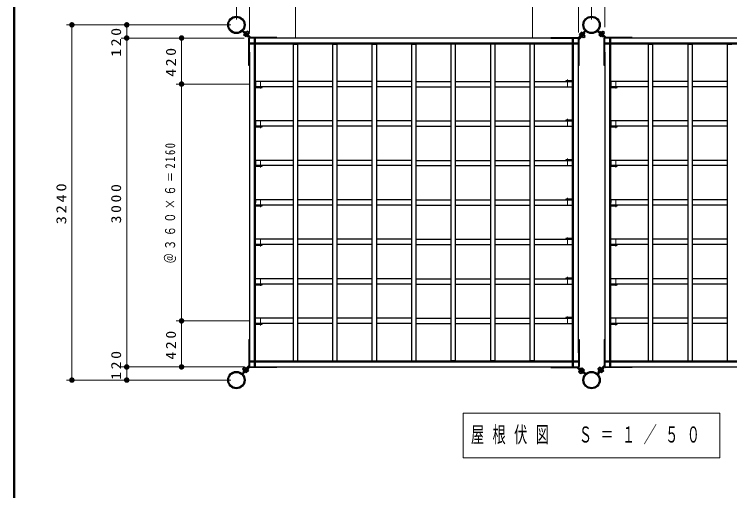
# Model space of a CAD drawing. Units: millimetres on the paper, scale 1:50. Extents: x -365 to 10, y -38 to 257.
# Drawn here: x -365 to -234.5, y 126.1 to 213 of the extents above; entities that cross this region are included whole.
import ezdxf

# ---------------------------------------------------------------- set-up
doc = ezdxf.new("R2010")
doc.units = ezdxf.units.MM
doc.linetypes.add('USER2', pattern=[6, 3, -1, 1, -1])
doc.layers.add('LY_1', color=7, linetype='Continuous', lineweight=25)
doc.layers.add('LY_2', color=7, linetype='Continuous', lineweight=13)
doc.styles.add('ＭＳ ゴシック', font='')
doc.styles.get('ＭＳ ゴシック').set_extended_font_data('MS Gothic')

# ---------------------------------------------------------------- blocks, each defined once
blk = doc.blocks.new('filled_dot')
at = {"color": 0, "linetype": 'Continuous', "lineweight": -2, "const_width": 1.25}
blk.add_lwpolyline([(-0.625, 0, 1), (0.625, 0, 1)], format="xyb", close=True, dxfattribs=at)

msp = doc.modelspace()

# ---------------------------------------------------------------- linework, layer by layer
at = {"layer": 'LY_1', "lineweight": 13}
for p, q in [((-324.491, 212.114), (-324.491, 251.099)), ((-324.491, 212.114), (-324.491, 242.114)), ((-259.691, 212.114), (-259.691, 242.114)), ((-259.691, 212.114), (-259.691, 242.114)), ((-322.091, 210.695), (-322.091, 232.114)), ((-262.091, 209.714), (-262.091, 232.114)), ((-257.291, 210.695), (-257.291, 232.114)), ((-322.091, 209.714), (-322.091, 222.114)), ((-313.691, 208.614), (-313.691, 222.114)), ((-270.491, 208.614), (-270.491, 222.114)), ((-262.091, 209.714), (-262.091, 222.114)), ((-325.491, 211.114), (-355.491, 211.114)), ((-354.491, 146.314), (-354.491, 211.114)), ((-344.491, 205.193), (-344.491, 211.114)), ((-324.072, 208.714), (-345.491, 208.714)), ((-344.491, 148.714), (-344.491, 208.714)), ((-323.091, 208.714), (-335.491, 208.714)), ((-334.491, 200.314), (-334.491, 208.714)), ((-321.991, 200.314), (-335.491, 200.314)), ((-334.491, 157.114), (-334.491, 200.314)), ((-321.991, 157.114), (-335.491, 157.114)), ((-334.491, 148.714), (-334.491, 157.114)), ((-344.491, 146.314), (-344.491, 152.203)), ((-324.072, 148.714), (-345.491, 148.714)), ((-323.091, 148.714), (-335.491, 148.714)), ((-325.491, 146.314), (-355.491, 146.314)), ((-283.091, 140.28), (-283.091, 132.147)), ((-236.291, 140.28), (-283.091, 140.28)), ((-236.291, 132.147), (-236.291, 140.28)), ((-283.091, 132.147), (-236.291, 132.147))]:
    msp.add_line(p, q, dxfattribs=at)
at = {"layer": 'LY_1'}
for p, q in [((-323.439, 209.934), (-322.367, 208.862)), ((-323.312, 210.062), (-322.083, 208.834)), ((-323.034, 209.439), (-323.175, 209.298)), ((-322.779, 208.902), (-323.175, 209.298)), ((-322.949, 209.354), (-323.091, 209.213)), ((-323.003, 209.498), (-323.048, 209.453)), ((-322.624, 209.029), (-323.048, 209.453)), ((-323.017, 209.767), (-322.89, 209.894)), ((-322.89, 209.894), (-321.829, 208.834)), ((-322.723, 209.128), (-322.864, 208.986)), ((-322.638, 209.043), (-322.779, 208.902)), ((-322.748, 209.753), (-322.703, 209.798)), ((-322.279, 209.374), (-322.703, 209.798)), ((-322.689, 209.784), (-322.505, 209.968)), ((-322.579, 209.074), (-322.624, 209.029)), ((-322.604, 209.699), (-322.384, 209.92)), ((-322.109, 209.572), (-322.505, 209.968)), ((-322.157, 209.694), (-322.384, 209.92)), ((-322.378, 209.473), (-322.157, 209.694)), ((-322.367, 208.862), (-322.239, 208.989)), ((-322.324, 209.329), (-322.279, 209.374)), ((-322.293, 209.388), (-322.109, 209.572)), ((-317.091, 208.834), (-322.031, 208.834)), ((-317.091, 208.834), (-317.091, 208.714)), ((-267.091, 208.714), (-267.091, 208.834)), ((-267.091, 208.834), (-262.151, 208.834)), ((-260.743, 209.934), (-261.971, 208.706)), ((-260.91, 209.513), (-261.971, 208.452)), ((-260.87, 210.062), (-261.942, 208.989)), ((-261.942, 208.989), (-261.815, 208.862)), ((-261.903, 209.402), (-261.507, 209.798)), ((-261.761, 209.261), (-261.903, 209.402)), ((-261.676, 209.346), (-261.818, 209.487)), ((-261.775, 209.247), (-261.351, 209.671)), ((-261.73, 209.201), (-261.775, 209.247)), ((-261.45, 209.572), (-261.592, 209.713)), ((-261.365, 209.657), (-261.507, 209.798)), ((-261.476, 208.947), (-261.43, 208.902)), ((-261.43, 208.902), (-261.006, 209.326)), ((-261.416, 208.916), (-261.232, 208.732)), ((-261.306, 209.626), (-261.351, 209.671)), ((-261.331, 209.001), (-261.111, 208.78)), ((-261.232, 208.732), (-260.836, 209.128)), ((-261.111, 208.78), (-260.884, 209.006)), ((-261.105, 209.227), (-260.884, 209.006)), ((-261.051, 209.371), (-261.006, 209.326)), ((-261.037, 209.64), (-260.91, 209.513)), ((-261.02, 209.312), (-260.836, 209.128)), ((-258.639, 209.934), (-257.567, 208.862)), ((-258.512, 210.062), (-257.283, 208.834)), ((-258.234, 209.439), (-258.375, 209.298)), ((-257.979, 208.902), (-258.375, 209.298)), ((-258.149, 209.354), (-258.291, 209.213)), ((-258.203, 209.498), (-258.248, 209.453)), ((-257.824, 209.029), (-258.248, 209.453)), ((-258.217, 209.767), (-258.09, 209.894)), ((-258.09, 209.894), (-257.029, 208.834)), ((-257.923, 209.128), (-258.064, 208.986)), ((-257.838, 209.043), (-257.979, 208.902)), ((-257.948, 209.753), (-257.903, 209.798)), ((-257.479, 209.374), (-257.903, 209.798)), ((-257.889, 209.784), (-257.705, 209.968)), ((-257.779, 209.074), (-257.824, 209.029)), ((-257.804, 209.699), (-257.584, 209.92)), ((-257.309, 209.572), (-257.705, 209.968)), ((-257.357, 209.694), (-257.584, 209.92)), ((-257.578, 209.473), (-257.357, 209.694)), ((-257.567, 208.862), (-257.439, 208.989)), ((-257.524, 209.329), (-257.479, 209.374)), ((-257.493, 209.388), (-257.309, 209.572)), ((-252.291, 208.834), (-257.231, 208.834)), ((-252.291, 208.834), (-252.291, 208.714)), ((-322.211, 203.714), (-322.211, 208.714)), ((-317.091, 208.714), (-322.091, 208.714)), ((-322.091, 203.714), (-322.091, 208.714)), ((-264.691, 208.714), (-319.491, 208.714)), ((-267.091, 208.714), (-262.091, 208.714)), ((-262.091, 203.714), (-262.091, 208.714)), ((-261.971, 203.714), (-261.971, 208.654)), ((-257.411, 203.714), (-257.411, 208.714)), ((-252.291, 208.714), (-257.291, 208.714)), ((-257.291, 203.714), (-257.291, 208.714)), ((-199.891, 208.714), (-254.691, 208.714)), ((-322.091, 206.114), (-322.091, 148.714)), ((-262.091, 151.314), (-262.091, 206.114)), ((-257.291, 206.114), (-257.291, 148.714)), ((-322.091, 203.714), (-322.211, 203.714)), ((-261.971, 203.714), (-262.091, 203.714)), ((-257.291, 203.714), (-257.411, 203.714)), ((-322.211, 153.714), (-322.091, 153.714)), ((-322.211, 153.714), (-322.211, 148.774)), ((-262.091, 153.714), (-261.971, 153.714)), ((-262.091, 153.714), (-262.091, 148.714)), ((-261.971, 153.714), (-261.971, 148.774)), ((-257.411, 153.714), (-257.291, 153.714)), ((-257.411, 153.714), (-257.411, 148.774)), ((-323.272, 147.915), (-322.211, 148.975)), ((-258.472, 147.915), (-257.411, 148.975)), ((-323.439, 147.493), (-322.211, 148.721)), ((-322.949, 148.695), (-323.345, 148.299)), ((-323.161, 148.115), (-323.345, 148.299)), ((-323.312, 147.365), (-322.239, 148.438)), ((-323.071, 148.647), (-323.297, 148.421)), ((-323.076, 148.2), (-323.297, 148.421)), ((-323.144, 147.787), (-323.272, 147.915)), ((-322.751, 148.525), (-323.175, 148.101)), ((-323.13, 148.056), (-323.175, 148.101)), ((-322.85, 148.426), (-323.071, 148.647)), ((-322.765, 148.511), (-322.949, 148.695)), ((-322.876, 147.801), (-322.83, 147.756)), ((-322.406, 148.18), (-322.83, 147.756)), ((-322.816, 147.77), (-322.675, 147.629)), ((-322.706, 148.48), (-322.751, 148.525)), ((-322.731, 147.855), (-322.59, 147.714)), ((-322.279, 148.025), (-322.675, 147.629)), ((-322.505, 148.081), (-322.364, 147.94)), ((-322.451, 148.226), (-322.406, 148.18)), ((-322.42, 148.166), (-322.279, 148.025)), ((-322.239, 148.438), (-322.367, 148.565)), ((-322.091, 148.714), (-264.691, 148.714)), ((-317.091, 148.594), (-322.031, 148.594)), ((-317.091, 148.714), (-317.091, 148.594)), ((-267.091, 148.594), (-267.091, 148.714)), ((-267.091, 148.714), (-262.091, 148.714)), ((-267.091, 148.594), (-262.151, 148.594)), ((-261.292, 147.533), (-262.353, 148.594)), ((-260.87, 147.365), (-262.098, 148.594)), ((-261.889, 148.039), (-262.072, 147.855)), ((-262.072, 147.855), (-261.676, 147.459)), ((-261.804, 147.954), (-262.024, 147.734)), ((-262.024, 147.734), (-261.798, 147.507)), ((-261.815, 148.565), (-261.942, 148.438)), ((-261.857, 148.098), (-261.903, 148.053)), ((-261.903, 148.053), (-261.478, 147.629)), ((-260.743, 147.493), (-261.815, 148.565)), ((-261.577, 147.728), (-261.798, 147.507)), ((-261.493, 147.643), (-261.676, 147.459)), ((-261.603, 148.353), (-261.558, 148.398)), ((-261.558, 148.398), (-261.133, 147.974)), ((-261.543, 148.384), (-261.402, 148.525)), ((-261.433, 147.674), (-261.478, 147.629)), ((-261.459, 148.299), (-261.317, 148.441)), ((-261.402, 148.525), (-261.006, 148.129)), ((-261.164, 147.66), (-261.292, 147.533)), ((-261.232, 148.073), (-261.091, 148.214)), ((-261.179, 147.929), (-261.133, 147.974)), ((-261.147, 147.988), (-261.006, 148.129)), ((-258.639, 147.493), (-257.411, 148.721)), ((-258.149, 148.695), (-258.545, 148.299)), ((-258.361, 148.115), (-258.545, 148.299)), ((-258.512, 147.365), (-257.439, 148.438)), ((-258.271, 148.647), (-258.497, 148.421)), ((-258.276, 148.2), (-258.497, 148.421)), ((-258.344, 147.787), (-258.472, 147.915)), ((-257.951, 148.525), (-258.375, 148.101)), ((-258.33, 148.056), (-258.375, 148.101)), ((-258.05, 148.426), (-258.271, 148.647)), ((-257.965, 148.511), (-258.149, 148.695)), ((-258.076, 147.801), (-258.03, 147.756)), ((-257.606, 148.18), (-258.03, 147.756)), ((-258.016, 147.77), (-257.875, 147.629)), ((-257.906, 148.48), (-257.951, 148.525)), ((-257.931, 147.855), (-257.79, 147.714)), ((-257.479, 148.025), (-257.875, 147.629)), ((-257.705, 148.081), (-257.564, 147.94)), ((-257.651, 148.226), (-257.606, 148.18)), ((-257.62, 148.166), (-257.479, 148.025)), ((-257.439, 148.438), (-257.567, 148.565)), ((-257.291, 148.714), (-199.891, 148.714)), ((-252.291, 148.594), (-257.231, 148.594)), ((-252.291, 148.714), (-252.291, 148.594))]:
    msp.add_line(p, q, dxfattribs=at)
at = {"layer": 'LY_1', "color": 140, "lineweight": 50}
for p, q in [((-262.091, 207.714), (-322.091, 207.714)), ((-321.091, 208.714), (-321.091, 148.714)), ((-263.091, 148.714), (-263.091, 208.714)), ((-197.291, 207.714), (-257.291, 207.714)), ((-256.291, 208.714), (-256.291, 148.714)), ((-322.091, 149.714), (-262.091, 149.714)), ((-257.291, 149.714), (-197.291, 149.714))]:
    msp.add_line(p, q, dxfattribs=at)
at = {"layer": 'LY_1', "color": 40}
for p, q in [((-314.091, 207.614), (-313.291, 207.614)), ((-314.091, 149.814), (-314.091, 207.614)), ((-313.291, 149.814), (-313.291, 207.614)), ((-306.891, 207.614), (-306.091, 207.614)), ((-306.891, 149.814), (-306.891, 207.614)), ((-306.091, 149.814), (-306.091, 207.614)), ((-299.691, 207.614), (-298.891, 207.614)), ((-299.691, 149.814), (-299.691, 207.614)), ((-298.891, 149.814), (-298.891, 207.614)), ((-292.491, 149.814), (-292.491, 207.614)), ((-292.491, 207.614), (-291.691, 207.614)), ((-291.691, 149.814), (-291.691, 207.614)), ((-285.291, 149.814), (-285.291, 207.614)), ((-284.491, 207.614), (-285.291, 207.614)), ((-284.491, 149.814), (-284.491, 207.614)), ((-278.091, 149.814), (-278.091, 207.614)), ((-277.291, 207.614), (-278.091, 207.614)), ((-277.291, 149.814), (-277.291, 207.614)), ((-270.891, 149.814), (-270.891, 207.614)), ((-270.091, 207.614), (-270.891, 207.614)), ((-270.091, 149.814), (-270.091, 207.614)), ((-249.291, 207.614), (-248.491, 207.614)), ((-249.291, 149.814), (-249.291, 207.614)), ((-248.491, 149.814), (-248.491, 207.614)), ((-242.091, 207.614), (-241.291, 207.614)), ((-242.091, 149.814), (-242.091, 207.614)), ((-241.291, 149.814), (-241.291, 207.614)), ((-234.891, 207.614), (-234.091, 207.614)), ((-234.891, 149.814), (-234.891, 207.614)), ((-321.091, 199.714), (-319.791, 199.714)), ((-320.991, 200.794), (-320.991, 199.834)), ((-314.091, 200.794), (-320.991, 200.794)), ((-314.091, 199.834), (-320.991, 199.834)), ((-319.791, 199.714), (-319.791, 199.834)), ((-306.891, 200.794), (-313.291, 200.794)), ((-306.891, 199.834), (-313.291, 199.834)), ((-299.691, 200.794), (-306.091, 200.794)), ((-299.691, 199.834), (-306.091, 199.834)), ((-292.491, 200.794), (-298.891, 200.794)), ((-292.491, 199.834), (-298.891, 199.834)), ((-291.691, 200.794), (-285.291, 200.794)), ((-291.691, 199.834), (-285.291, 199.834)), ((-284.491, 200.794), (-278.091, 200.794)), ((-284.491, 199.834), (-278.091, 199.834)), ((-277.291, 200.794), (-270.891, 200.794)), ((-277.291, 199.834), (-270.891, 199.834)), ((-270.091, 200.794), (-263.191, 200.794)), ((-270.091, 199.834), (-263.191, 199.834)), ((-264.391, 200.914), (-264.391, 200.794)), ((-263.091, 200.914), (-264.391, 200.914)), ((-263.191, 200.794), (-263.191, 199.834)), ((-256.291, 199.714), (-254.991, 199.714)), ((-256.191, 200.794), (-256.191, 199.834)), ((-249.291, 200.794), (-256.191, 200.794)), ((-249.291, 199.834), (-256.191, 199.834)), ((-254.991, 199.714), (-254.991, 199.834)), ((-242.091, 200.794), (-248.491, 200.794)), ((-242.091, 199.834), (-248.491, 199.834)), ((-234.891, 200.794), (-241.291, 200.794)), ((-234.891, 199.834), (-241.291, 199.834)), ((-320.991, 193.594), (-320.991, 192.634)), ((-314.091, 193.594), (-320.991, 193.594)), ((-306.891, 193.594), (-313.291, 193.594)), ((-299.691, 193.594), (-306.091, 193.594)), ((-292.491, 193.594), (-298.891, 193.594)), ((-291.691, 193.594), (-285.291, 193.594)), ((-284.491, 193.594), (-278.091, 193.594)), ((-277.291, 193.594), (-270.891, 193.594)), ((-270.091, 193.594), (-263.191, 193.594)), ((-264.391, 193.714), (-264.391, 193.594)), ((-263.091, 193.714), (-264.391, 193.714)), ((-263.191, 193.594), (-263.191, 192.634)), ((-256.191, 193.594), (-256.191, 192.634)), ((-249.291, 193.594), (-256.191, 193.594)), ((-242.091, 193.594), (-248.491, 193.594)), ((-234.891, 193.594), (-241.291, 193.594)), ((-321.091, 192.514), (-319.791, 192.514)), ((-314.091, 192.634), (-320.991, 192.634)), ((-319.791, 192.514), (-319.791, 192.634)), ((-306.891, 192.634), (-313.291, 192.634)), ((-299.691, 192.634), (-306.091, 192.634)), ((-292.491, 192.634), (-298.891, 192.634)), ((-291.691, 192.634), (-285.291, 192.634)), ((-284.491, 192.634), (-278.091, 192.634)), ((-277.291, 192.634), (-270.891, 192.634)), ((-270.091, 192.634), (-263.191, 192.634)), ((-256.291, 192.514), (-254.991, 192.514)), ((-249.291, 192.634), (-256.191, 192.634)), ((-254.991, 192.514), (-254.991, 192.634)), ((-242.091, 192.634), (-248.491, 192.634)), ((-234.891, 192.634), (-241.291, 192.634)), ((-320.991, 186.394), (-320.991, 185.434)), ((-314.091, 186.394), (-320.991, 186.394)), ((-314.091, 185.434), (-320.991, 185.434)), ((-319.791, 185.314), (-319.791, 185.434)), ((-306.891, 186.394), (-313.291, 186.394)), ((-306.891, 185.434), (-313.291, 185.434)), ((-299.691, 186.394), (-306.091, 186.394)), ((-299.691, 185.434), (-306.091, 185.434)), ((-292.491, 186.394), (-298.891, 186.394)), ((-292.491, 185.434), (-298.891, 185.434)), ((-291.691, 186.394), (-285.291, 186.394)), ((-291.691, 185.434), (-285.291, 185.434)), ((-284.491, 186.394), (-278.091, 186.394)), ((-284.491, 185.434), (-278.091, 185.434)), ((-277.291, 186.394), (-270.891, 186.394)), ((-277.291, 185.434), (-270.891, 185.434)), ((-270.091, 186.394), (-263.191, 186.394)), ((-270.091, 185.434), (-263.191, 185.434)), ((-264.391, 186.514), (-264.391, 186.394)), ((-263.091, 186.514), (-264.391, 186.514)), ((-263.191, 186.394), (-263.191, 185.434)), ((-256.191, 186.394), (-256.191, 185.434)), ((-249.291, 186.394), (-256.191, 186.394)), ((-249.291, 185.434), (-256.191, 185.434)), ((-254.991, 185.314), (-254.991, 185.434)), ((-242.091, 186.394), (-248.491, 186.394)), ((-242.091, 185.434), (-248.491, 185.434)), ((-234.891, 186.394), (-241.291, 186.394)), ((-234.891, 185.434), (-241.291, 185.434)), ((-321.091, 185.314), (-319.791, 185.314)), ((-256.291, 185.314), (-254.991, 185.314)), ((-320.991, 179.194), (-320.991, 178.714)), ((-314.091, 179.194), (-320.991, 179.194)), ((-306.891, 179.194), (-313.291, 179.194)), ((-299.691, 179.194), (-306.091, 179.194)), ((-292.491, 179.194), (-298.891, 179.194)), ((-291.691, 179.194), (-285.291, 179.194)), ((-284.491, 179.194), (-278.091, 179.194)), ((-277.291, 179.194), (-270.891, 179.194)), ((-270.091, 179.194), (-263.191, 179.194)), ((-264.391, 179.314), (-264.391, 179.194)), ((-263.091, 179.314), (-264.391, 179.314)), ((-263.191, 179.194), (-263.191, 178.714)), ((-256.191, 179.194), (-256.191, 178.714)), ((-249.291, 179.194), (-256.191, 179.194)), ((-242.091, 179.194), (-248.491, 179.194)), ((-234.891, 179.194), (-241.291, 179.194)), ((-321.091, 178.114), (-319.791, 178.114)), ((-320.991, 178.234), (-320.991, 178.714)), ((-314.091, 178.234), (-320.991, 178.234)), ((-319.791, 178.114), (-319.791, 178.234)), ((-306.891, 178.234), (-313.291, 178.234)), ((-299.691, 178.234), (-306.091, 178.234)), ((-292.491, 178.234), (-298.891, 178.234)), ((-291.691, 178.234), (-285.291, 178.234)), ((-284.491, 178.234), (-278.091, 178.234)), ((-277.291, 178.234), (-270.891, 178.234)), ((-270.091, 178.234), (-263.191, 178.234)), ((-263.191, 178.234), (-263.191, 178.714)), ((-256.291, 178.114), (-254.991, 178.114)), ((-256.191, 178.234), (-256.191, 178.714)), ((-249.291, 178.234), (-256.191, 178.234)), ((-254.991, 178.114), (-254.991, 178.234)), ((-242.091, 178.234), (-248.491, 178.234)), ((-234.891, 178.234), (-241.291, 178.234)), ((-320.991, 171.034), (-320.991, 171.994)), ((-314.091, 171.994), (-320.991, 171.994)), ((-314.091, 171.034), (-320.991, 171.034)), ((-319.791, 170.914), (-319.791, 171.034)), ((-306.891, 171.994), (-313.291, 171.994)), ((-306.891, 171.034), (-313.291, 171.034)), ((-299.691, 171.994), (-306.091, 171.994)), ((-299.691, 171.034), (-306.091, 171.034)), ((-292.491, 171.994), (-298.891, 171.994)), ((-292.491, 171.034), (-298.891, 171.034)), ((-291.691, 171.994), (-285.291, 171.994)), ((-291.691, 171.034), (-285.291, 171.034)), ((-284.491, 171.994), (-278.091, 171.994)), ((-284.491, 171.034), (-278.091, 171.034)), ((-277.291, 171.994), (-270.891, 171.994)), ((-277.291, 171.034), (-270.891, 171.034)), ((-270.091, 171.994), (-263.191, 171.994)), ((-270.091, 171.034), (-263.191, 171.074)), ((-264.391, 172.114), (-264.391, 171.994)), ((-263.091, 172.114), (-264.391, 172.114)), ((-263.191, 171.074), (-263.191, 171.994)), ((-256.191, 171.034), (-256.191, 171.994)), ((-249.291, 171.994), (-256.191, 171.994)), ((-249.291, 171.034), (-256.191, 171.034)), ((-254.991, 170.914), (-254.991, 171.034)), ((-242.091, 171.994), (-248.491, 171.994)), ((-242.091, 171.034), (-248.491, 171.034)), ((-234.891, 171.994), (-241.291, 171.994)), ((-234.891, 171.034), (-241.291, 171.034)), ((-321.091, 170.914), (-319.791, 170.914)), ((-256.291, 170.914), (-254.991, 170.914)), ((-320.991, 163.834), (-320.991, 164.794)), ((-314.091, 164.794), (-320.991, 164.794)), ((-306.891, 164.794), (-313.291, 164.794)), ((-299.691, 164.794), (-306.091, 164.794)), ((-292.491, 164.794), (-298.891, 164.794)), ((-291.691, 164.794), (-285.291, 164.794)), ((-284.491, 164.794), (-278.091, 164.794)), ((-277.291, 164.794), (-270.891, 164.794)), ((-270.091, 164.794), (-263.191, 164.794)), ((-264.391, 164.914), (-264.391, 164.794)), ((-263.091, 164.914), (-264.391, 164.914)), ((-263.191, 163.834), (-263.191, 164.794)), ((-256.191, 163.834), (-256.191, 164.794)), ((-249.291, 164.794), (-256.191, 164.794)), ((-242.091, 164.794), (-248.491, 164.794)), ((-234.891, 164.794), (-241.291, 164.794)), ((-321.091, 163.714), (-319.791, 163.714)), ((-314.091, 163.834), (-320.991, 163.834)), ((-319.791, 163.714), (-319.791, 163.834)), ((-306.891, 163.834), (-313.291, 163.834)), ((-299.691, 163.834), (-306.091, 163.834)), ((-292.491, 163.834), (-298.891, 163.834)), ((-291.691, 163.834), (-285.291, 163.834)), ((-284.491, 163.834), (-278.091, 163.834)), ((-277.291, 163.834), (-270.891, 163.834)), ((-270.091, 163.834), (-263.191, 163.834)), ((-256.291, 163.714), (-254.991, 163.714)), ((-249.291, 163.834), (-256.191, 163.834)), ((-254.991, 163.714), (-254.991, 163.834)), ((-242.091, 163.834), (-248.491, 163.834)), ((-234.891, 163.834), (-241.291, 163.834)), ((-320.991, 156.634), (-320.991, 157.594)), ((-314.091, 157.594), (-320.991, 157.594)), ((-314.091, 156.634), (-320.991, 156.634)), ((-319.791, 156.514), (-319.791, 156.634)), ((-306.891, 157.594), (-313.291, 157.594)), ((-306.891, 156.634), (-313.291, 156.634)), ((-299.691, 157.594), (-306.091, 157.594)), ((-299.691, 156.634), (-306.091, 156.634)), ((-292.491, 157.594), (-298.891, 157.594)), ((-292.491, 156.634), (-298.891, 156.634)), ((-291.691, 157.594), (-285.291, 157.594)), ((-291.691, 156.634), (-285.291, 156.634)), ((-284.491, 157.594), (-278.091, 157.594)), ((-284.491, 156.634), (-278.091, 156.634)), ((-277.291, 157.594), (-270.891, 157.594)), ((-277.291, 156.634), (-270.891, 156.634)), ((-270.091, 157.594), (-263.191, 157.594)), ((-270.091, 156.634), (-263.191, 156.634)), ((-264.391, 157.714), (-264.391, 157.594)), ((-263.091, 157.714), (-264.391, 157.714)), ((-263.191, 156.634), (-263.191, 157.594)), ((-256.191, 156.634), (-256.191, 157.594)), ((-249.291, 157.594), (-256.191, 157.594)), ((-249.291, 156.634), (-256.191, 156.634)), ((-254.991, 156.514), (-254.991, 156.634)), ((-242.091, 157.594), (-248.491, 157.594)), ((-242.091, 156.634), (-248.491, 156.634)), ((-234.891, 157.594), (-241.291, 157.594)), ((-234.891, 156.634), (-241.291, 156.634)), ((-321.091, 156.514), (-319.791, 156.514)), ((-256.291, 156.514), (-254.991, 156.514)), ((-314.091, 149.814), (-313.291, 149.814)), ((-306.891, 149.814), (-306.091, 149.814)), ((-299.691, 149.814), (-298.891, 149.814)), ((-292.491, 149.814), (-291.691, 149.814)), ((-284.491, 149.814), (-285.291, 149.814)), ((-277.291, 149.814), (-278.091, 149.814)), ((-270.091, 149.814), (-270.891, 149.814)), ((-249.291, 149.814), (-248.491, 149.814)), ((-242.091, 149.814), (-241.291, 149.814)), ((-234.891, 149.814), (-234.091, 149.814))]:
    msp.add_line(p, q, dxfattribs=at)
at = {"layer": 'LY_1', "color": 40, "linetype": 'USER2', "lineweight": 13}
for p, q in [((-264.091, 199.834), (-264.091, 201.14)), ((-320.091, 200.794), (-320.091, 199.487)), ((-255.291, 200.794), (-255.291, 199.487)), ((-320.091, 193.594), (-320.091, 192.287)), ((-264.091, 192.634), (-264.091, 193.94)), ((-255.291, 193.594), (-255.291, 192.287)), ((-264.091, 185.434), (-264.091, 186.74)), ((-320.091, 186.394), (-320.091, 185.087)), ((-255.291, 186.394), (-255.291, 185.087)), ((-320.091, 179.194), (-320.091, 177.887)), ((-264.091, 178.234), (-264.091, 179.54)), ((-255.291, 179.194), (-255.291, 177.887)), ((-264.091, 171.034), (-264.091, 172.34)), ((-320.091, 171.994), (-320.091, 170.687)), ((-255.291, 171.994), (-255.291, 170.687)), ((-320.091, 164.794), (-320.091, 163.487)), ((-264.091, 163.834), (-264.091, 165.14)), ((-255.291, 164.794), (-255.291, 163.487)), ((-264.091, 156.634), (-264.091, 157.94)), ((-320.091, 157.594), (-320.091, 156.287)), ((-255.291, 157.594), (-255.291, 156.287))]:
    msp.add_line(p, q, dxfattribs=at)
at = {"layer": 'LY_1'}
for centre, radius in [((-324.491, 211.114), 1.58), ((-324.491, 211.114), 1.398), ((-259.691, 211.114), 1.58), ((-259.691, 211.114), 1.58), ((-259.691, 211.114), 1.398), ((-259.691, 211.114), 1.398), ((-324.491, 146.314), 1.58), ((-324.491, 146.314), 1.398), ((-259.691, 146.314), 1.58), ((-259.691, 146.314), 1.58), ((-259.691, 146.314), 1.398), ((-259.691, 146.314), 1.398)]:
    msp.add_circle(centre, radius, dxfattribs=at)
for centre, start, end in [((-322.031, 208.654), 90, 180), ((-262.151, 208.654), 0, 90), ((-257.231, 208.654), 90, 180), ((-322.031, 148.774), 180, 270), ((-262.151, 148.774), 270, 0), ((-257.231, 148.774), 180, 270)]:
    msp.add_arc(centre, 0.18, start, end, dxfattribs=at)
at = {"layer": 'LY_2', "lineweight": 50}
msp.add_line((-365, 257), (-365, 0), dxfattribs=at)

# ---------------------------------------------------------------- block references
at = {"layer": 'LY_1', "lineweight": 13, "xscale": 0.4, "yscale": 0.4}
for p, rotation in [((-354.491, 211.114), 270), ((-344.491, 211.114), 270), ((-344.491, 208.714), 270), ((-344.491, 208.714), 90), ((-334.491, 208.714), 270), ((-334.491, 200.314), 270), ((-334.491, 200.314), 90), ((-334.491, 157.114), 270), ((-334.491, 157.114), 90), ((-344.491, 148.714), 270), ((-344.491, 148.714), 90), ((-334.491, 148.714), 90), ((-354.491, 146.314), 90), ((-344.491, 146.314), 90)]:
    msp.add_blockref('filled_dot', p, dxfattribs=dict(at, rotation=rotation))

# ---------------------------------------------------------------- texts
at = {"layer": 'LY_1', "char_height": 1.833, "attachment_point": 8, "rotation": 90, "style": 'ＭＳ ゴシック'}
for s, insert in [('\\T1.33;\\W1.15;120', (-345.491, 208.162)), ('\\T1.33;\\W1.15;420', (-335.491, 204.514)), ('\\T1.32;\\W0.75;＠３６０×６＝2160', (-335.491, 178.714)), ('\\T1.33;\\W1.2;3240', (-355.491, 178.714)), ('\\T1.33;\\W1.15;3000', (-345.491, 178.714)), ('\\T1.33;\\W1.15;420', (-335.491, 152.914)), ('\\T1.33;\\W1.15;120', (-345.491, 149.235))]:
    msp.add_mtext(s, dxfattribs=dict(at, insert=insert))
at = {"layer": 'LY_1', "insert": (-281.691, 136.214), "char_height": 2.933, "attachment_point": 4, "style": 'ＭＳ ゴシック'}
msp.add_mtext('\\T1.64;\\W0.6;屋根伏図\u3000Ｓ＝１／５０', dxfattribs=at)

doc.saveas('drawing.dxf')
